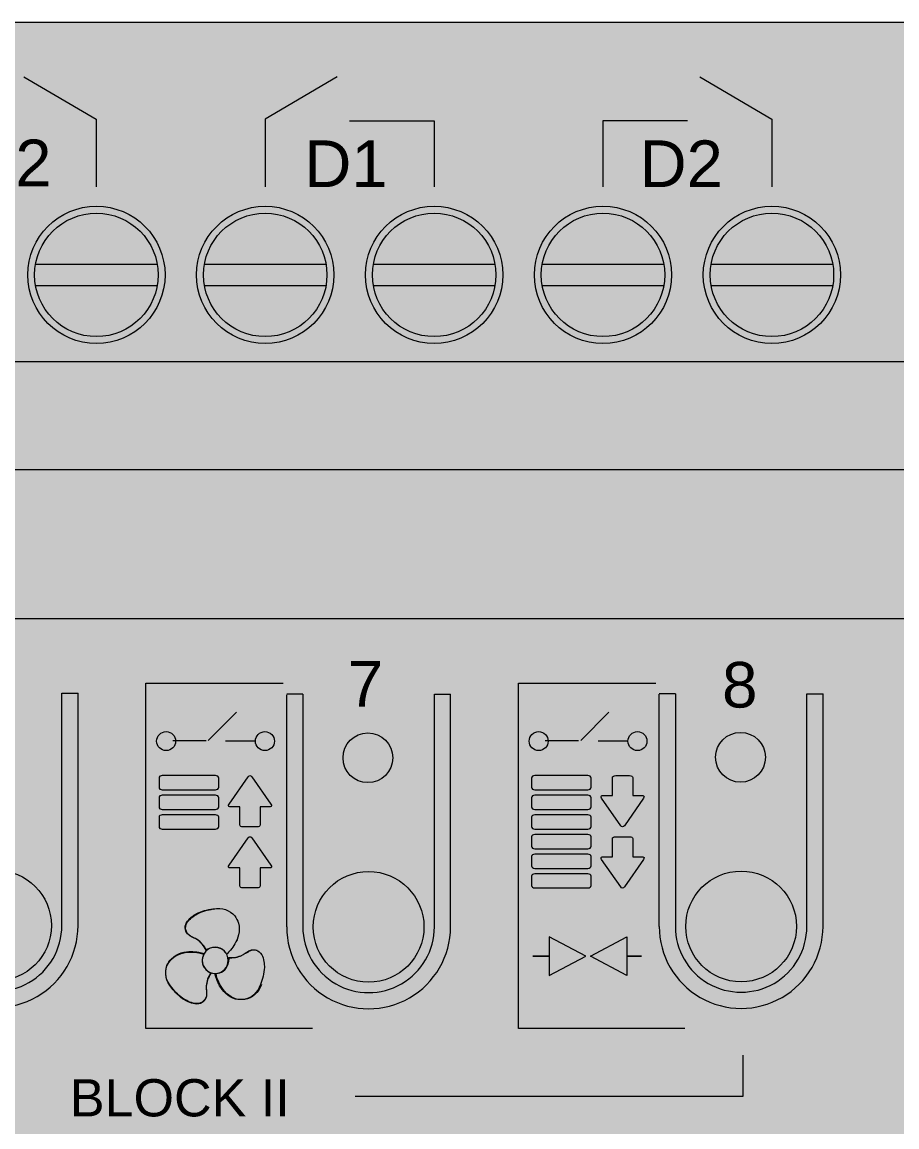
# Model space of a CAD drawing. Header units: millimetres. Extents: x 0 to 212, y 0 to 90.
# Drawn here: x 93.99 to 126.87, y 48.48 to 90 of the extents above; entities that cross this region are included whole.
import ezdxf

# ---------------------------------------------------------------- set-up
doc = ezdxf.new("R2010")
doc.units = ezdxf.units.MM
doc.styles.add('ZENNIO_PRINT', font='arial.ttf')

# ---------------------------------------------------------------- blocks, each defined once
blk = doc.blocks.new('ZENNIO_MAXINBOX_24_COLOURS')
at = {"true_color": 0xd7d9de}
blk.add_hatch(color=254, dxfattribs=at).paths.add_polyline_path([(0, -45), (211.6, -45), (211.6, 45), (0, 45)])
at = {"true_color": 0xcbcdd3}
blk.add_hatch(color=254, dxfattribs=at).paths.add_polyline_path([(9.504, 32.245), (202.283, 32.245), (202.283, 45), (9.504, 45)])
at = {"true_color": 0x5d6365}
h = blk.add_hatch(color=251, dxfattribs=at)
edge = h.paths.add_edge_path()
edge.add_arc((96.785, 35.498), 2.58, 0, 360)
at = {"true_color": 0xb1b8b9}
h = blk.add_hatch(color=253, dxfattribs=at)
edge = h.paths.add_edge_path()
edge.add_arc((96.785, 35.498), 2.32, 0, 360)
at = {"true_color": 0x5d6365}
h = blk.add_hatch(color=251, dxfattribs=at)
edge = h.paths.add_edge_path()
edge.add_arc((103.13, 35.498), 2.58, 0, 360)
at = {"true_color": 0xb1b8b9}
h = blk.add_hatch(color=253, dxfattribs=at)
edge = h.paths.add_edge_path()
edge.add_arc((103.13, 35.498), 2.32, 0, 360)
at = {"true_color": 0x5d6365}
h = blk.add_hatch(color=251, dxfattribs=at)
edge = h.paths.add_edge_path()
edge.add_arc((109.479, 35.498), 2.58, 0, 360)
at = {"true_color": 0xb1b8b9}
h = blk.add_hatch(color=253, dxfattribs=at)
edge = h.paths.add_edge_path()
edge.add_arc((109.479, 35.498), 2.32, 0, 360)
at = {"true_color": 0x5d6365}
h = blk.add_hatch(color=251, dxfattribs=at)
edge = h.paths.add_edge_path()
edge.add_arc((115.824, 35.498), 2.58, 0, 360)
at = {"true_color": 0xb1b8b9}
h = blk.add_hatch(color=253, dxfattribs=at)
edge = h.paths.add_edge_path()
edge.add_arc((115.824, 35.498), 2.32, 0, 360)
at = {"true_color": 0x5d6365}
h = blk.add_hatch(color=251, dxfattribs=at)
edge = h.paths.add_edge_path()
edge.add_arc((122.173, 35.498), 2.58, 0, 360)
at = {"true_color": 0xb1b8b9}
h = blk.add_hatch(color=253, dxfattribs=at)
edge = h.paths.add_edge_path()
edge.add_arc((122.173, 35.498), 2.32, 0, 360)
at = {"true_color": 0x494f50}
for points in [[(94.501, 35.095), (99.069, 35.095), (99.069, 35.901), (94.501, 35.901)], [(100.846, 35.095), (105.414, 35.095), (105.414, 35.901), (100.846, 35.901)], [(107.195, 35.095), (111.763, 35.095), (111.763, 35.901), (107.195, 35.901)], [(113.54, 35.095), (118.108, 35.095), (118.108, 35.901), (113.54, 35.901)], [(119.889, 35.095), (124.457, 35.095), (124.457, 35.901), (119.889, 35.901)]]:
    blk.add_hatch(color=251, dxfattribs=at).paths.add_polyline_path(points)
at = {"true_color": 0xb9bcc3}
blk.add_hatch(color=9, dxfattribs=at).paths.add_polyline_path([(9.504, 28.172), (202.283, 28.172), (202.283, 32.245), (9.504, 32.245)])
at = {"true_color": 0xdcdee2}
blk.add_hatch(color=254, dxfattribs=at).paths.add_polyline_path([(0, 22.571), (211.6, 22.571), (211.6, 28.172), (0, 28.172)])
at = {"true_color": 0xe7e8ec}
blk.add_hatch(color=254, dxfattribs=at).paths.add_polyline_path([(0, -22.429), (211.6, -22.429), (211.6, 22.571), (0, 22.571)])
at = {"true_color": 0x223422}
h = blk.add_hatch(color=250, dxfattribs=at)
edge = h.paths.add_edge_path()
edge.add_arc((106.99, 17.351), 0.936, 0, 360)
h = blk.add_hatch(color=250, dxfattribs=at)
edge = h.paths.add_edge_path()
edge.add_arc((120.991, 17.367), 0.936, 0, 360)
at = {"true_color": 0x326927}
h = blk.add_hatch(color=89, dxfattribs=at)
edge = h.paths.add_edge_path()
edge.add_arc((107.17, 17.351), 0.515, 0, 360)
h = blk.add_hatch(color=89, dxfattribs=at)
edge = h.paths.add_edge_path()
edge.add_arc((121.171, 17.367), 0.515, 0, 360)
at = {"true_color": 0xcccfd6}
h = blk.add_hatch(color=254, dxfattribs=at)
edge = h.paths.add_edge_path()
edge.add_arc((93.015, 11.042), 2.081, 0, 360)
at = {"true_color": 0xfafbfd}
h = blk.add_hatch(color=7, dxfattribs=at)
edge = h.paths.add_edge_path()
edge.add_arc((93.015, 11.042), 1.861, 0, 360)
at = {"true_color": 0xcccfd6}
h = blk.add_hatch(color=254, dxfattribs=at)
edge = h.paths.add_edge_path()
edge.add_arc((107.015, 10.993), 2.081, 0, 360)
h = blk.add_hatch(color=254, dxfattribs=at)
edge = h.paths.add_edge_path()
edge.add_arc((121.015, 11.01), 2.081, 0, 360)
at = {"true_color": 0xfafbfd}
h = blk.add_hatch(color=7, dxfattribs=at)
edge = h.paths.add_edge_path()
edge.add_arc((107.015, 10.993), 1.861, 0, 360)
at = {"true_color": 0xffffff}
h = blk.add_hatch(color=7, dxfattribs=at)
edge = h.paths.add_edge_path()
edge.add_arc((106.655, 11.343), 1.16, 0, 360)
at = {"true_color": 0xfafbfd}
h = blk.add_hatch(color=7, dxfattribs=at)
edge = h.paths.add_edge_path()
edge.add_arc((121.015, 11.01), 1.861, 0, 360)
at = {"true_color": 0xffffff}
h = blk.add_hatch(color=7, dxfattribs=at)
edge = h.paths.add_edge_path()
edge.add_arc((120.655, 11.36), 1.16, 0, 360)
blk = doc.blocks.new('ZIO-MB24_ENVOLVENTE')
at = {"color": 250, "lineweight": 18, "true_color": 0x3a3d42}
for p, q in [((0, 45), (211.6, 45)), ((9.504, 32.245), (202.283, 32.245)), ((202.283, 28.172), (9.504, 28.172)), ((211.6, 22.571), (0, 22.571)), ((95.487, 11.042), (95.487, 19.784)), ((95.487, 19.784), (96.094, 19.784)), ((96.094, 11.042), (96.094, 19.784)), ((104.543, 19.736), (103.936, 19.736)), ((103.936, 10.994), (103.936, 19.719)), ((104.543, 19.736), (104.543, 10.994)), ((109.487, 10.994), (109.487, 19.736)), ((109.487, 19.736), (110.094, 19.736)), ((110.094, 10.994), (110.094, 19.736)), ((118.543, 19.752), (117.936, 19.752)), ((117.936, 11.01), (117.936, 19.735)), ((118.543, 19.752), (118.543, 11.01)), ((123.487, 11.01), (123.487, 19.752)), ((123.487, 19.752), (124.094, 19.752)), ((124.094, 11.01), (124.094, 19.752))]:
    blk.add_line(p, q, dxfattribs=at)
for points in [[(94.5, 35.901), (99.07, 35.901)], [(100.845, 35.901), (105.415, 35.901)], [(107.194, 35.901), (111.764, 35.901)], [(113.539, 35.901), (118.108, 35.901)], [(119.888, 35.901), (124.457, 35.901)], [(94.5, 35.095), (99.07, 35.095)], [(100.845, 35.095), (105.415, 35.095)], [(107.194, 35.095), (111.764, 35.095)], [(113.539, 35.095), (118.108, 35.095)], [(119.888, 35.095), (124.457, 35.095)]]:
    blk.add_lwpolyline(points, dxfattribs=at)
for centre, radius in [((96.785, 35.498), 2.58), ((96.785, 35.498), 2.32), ((103.13, 35.498), 2.58), ((103.13, 35.498), 2.32), ((109.479, 35.498), 2.58), ((109.479, 35.498), 2.32), ((115.824, 35.498), 2.58), ((115.824, 35.498), 2.32), ((122.173, 35.498), 2.58), ((122.173, 35.498), 2.32), ((106.99, 17.351), 0.936), ((120.991, 17.367), 0.936), ((93.015, 11.042), 2.081), ((107.015, 10.993), 2.081), ((121.015, 11.01), 2.081)]:
    blk.add_circle(centre, radius, dxfattribs=at)
for centre, radius, start in [((93.015, 11.042), 3.079, 180.0011), ((93.015, 11.042), 2.472, 179.9966), ((107.015, 10.994), 3.079, 180.0011), ((107.015, 10.994), 2.472, 179.9966), ((121.015, 11.01), 3.079, 180.0011), ((121.015, 11.01), 2.472, 179.9966)]:
    blk.add_arc(centre, radius, start, 0.0011, dxfattribs=at)
blk = doc.blocks.new('ZIO-MB24_SERIGRAFIA')
at = {"lineweight": 15, "true_color": 0x161719}
h = blk.add_hatch(color=250, dxfattribs=at)
h.dxf.hatch_style = 2
h.paths.add_polyline_path([(109.474, 41.637), (108.562, 43.215), (107.65, 41.637)])
h = blk.add_hatch(color=250, dxfattribs=at)
h.dxf.hatch_style = 2
h.paths.add_polyline_path([(117.645, 43.215), (116.734, 41.637), (115.821, 43.215)])
h = blk.add_hatch(color=250, dxfattribs=at)
h.dxf.hatch_style = 1
h.paths.add_polyline_path([(99.762, 17.976, 1), (99.049, 17.976, 1)])
h = blk.add_hatch(color=250, dxfattribs=at)
h.dxf.hatch_style = 1
h.paths.add_polyline_path([(103.476, 17.976, 1), (102.763, 17.976, 1)])
h = blk.add_hatch(color=250, dxfattribs=at)
h.dxf.hatch_style = 1
h.paths.add_polyline_path([(113.762, 17.976, 1), (113.049, 17.976, 1)])
h = blk.add_hatch(color=250, dxfattribs=at)
h.dxf.hatch_style = 1
h.paths.add_polyline_path([(113.762, 17.976, 1), (113.049, 17.976, 1)])
h = blk.add_hatch(color=250, dxfattribs=at)
h.dxf.hatch_style = 1
h.paths.add_polyline_path([(117.476, 17.976, 1), (116.763, 17.976, 1)])
h = blk.add_hatch(color=250, dxfattribs=at)
h.dxf.hatch_style = 1
h.paths.add_polyline_path([(117.476, 17.976, 1), (116.763, 17.976, 1)])
h = blk.add_hatch(color=250, dxfattribs=at)
h.dxf.hatch_style = 2
edge = h.paths.add_edge_path()
edge.add_spline(control_points=[(99.262, 16.68), (99.194, 16.68), (99.138, 16.64), (99.138, 16.592), (99.138, 16.592), (99.138, 16.592), (99.138, 16.592), (99.138, 16.592), (99.138, 16.236), (99.138, 16.236), (99.138, 16.187), (99.194, 16.147), (99.262, 16.147), (99.262, 16.147), (99.262, 16.147), (99.262, 16.147), (99.262, 16.147), (101.256, 16.147), (101.256, 16.147), (101.325, 16.147), (101.381, 16.187), (101.381, 16.236), (101.381, 16.236), (101.381, 16.236), (101.381, 16.236), (101.381, 16.236), (101.381, 16.592), (101.381, 16.592), (101.381, 16.64), (101.325, 16.68), (101.256, 16.68), (101.256, 16.68), (101.256, 16.68), (101.256, 16.68), (101.256, 16.68), (99.262, 16.68), (99.262, 16.68)], knot_values=[0, 0, 0, 0, 1, 1, 1, 2, 2, 2, 3, 3, 3, 4, 4, 4, 5, 5, 5, 6, 6, 6, 7, 7, 7, 8, 8, 8, 9, 9, 9, 10, 10, 10, 11, 11, 11, 12, 12, 12, 12], degree=3, periodic=0)
h = blk.add_hatch(color=250, dxfattribs=at)
h.dxf.hatch_style = 2
edge = h.paths.add_edge_path()
edge.add_spline(control_points=[(103.345, 15.604), (103.345, 15.604), (102.628, 16.638), (102.628, 16.638), (102.589, 16.693), (102.526, 16.693), (102.488, 16.638), (102.488, 16.638), (101.771, 15.604), (101.771, 15.604), (101.735, 15.553), (101.747, 15.51), (101.796, 15.504), (101.796, 15.504), (102.175, 15.504), (102.175, 15.504), (102.175, 15.504), (102.175, 14.821), (102.175, 14.821), (102.175, 14.783), (102.232, 14.751), (102.302, 14.751), (102.302, 14.751), (102.813, 14.751), (102.813, 14.751), (102.883, 14.751), (102.941, 14.783), (102.941, 14.821), (102.941, 14.821), (102.941, 15.504), (102.941, 15.504), (102.941, 15.504), (103.32, 15.504), (103.32, 15.504), (103.368, 15.51), (103.381, 15.553), (103.345, 15.604)], knot_values=[0, 0, 0, 0, 1, 1, 1, 2, 2, 2, 3, 3, 3, 4, 4, 4, 5, 5, 5, 6, 6, 6, 7, 7, 7, 8, 8, 8, 9, 9, 9, 10, 10, 10, 11, 11, 11, 12, 12, 12, 12], degree=3, periodic=0)
h = blk.add_hatch(color=250, dxfattribs=at)
h.dxf.hatch_style = 2
edge = h.paths.add_edge_path()
edge.add_spline(control_points=[(113.262, 16.68), (113.194, 16.68), (113.138, 16.64), (113.138, 16.592), (113.138, 16.592), (113.138, 16.592), (113.138, 16.592), (113.138, 16.592), (113.138, 16.236), (113.138, 16.236), (113.138, 16.187), (113.194, 16.147), (113.262, 16.147), (113.262, 16.147), (113.262, 16.147), (113.262, 16.147), (113.262, 16.147), (115.256, 16.147), (115.256, 16.147), (115.325, 16.147), (115.381, 16.187), (115.381, 16.236), (115.381, 16.236), (115.381, 16.236), (115.381, 16.236), (115.381, 16.236), (115.381, 16.592), (115.381, 16.592), (115.381, 16.64), (115.325, 16.68), (115.256, 16.68), (115.256, 16.68), (115.256, 16.68), (115.256, 16.68), (115.256, 16.68), (113.262, 16.68), (113.262, 16.68)], knot_values=[0, 0, 0, 0, 1, 1, 1, 2, 2, 2, 3, 3, 3, 4, 4, 4, 5, 5, 5, 6, 6, 6, 7, 7, 7, 8, 8, 8, 9, 9, 9, 10, 10, 10, 11, 11, 11, 12, 12, 12, 12], degree=3, periodic=0)
h = blk.add_hatch(color=250, dxfattribs=at)
h.dxf.hatch_style = 2
edge = h.paths.add_edge_path()
edge.add_spline(control_points=[(115.773, 15.827), (115.773, 15.827), (116.49, 14.793), (116.49, 14.793), (116.528, 14.737), (116.591, 14.737), (116.63, 14.793), (116.63, 14.793), (117.347, 15.827), (117.347, 15.827), (117.382, 15.878), (117.37, 15.92), (117.322, 15.926), (117.322, 15.926), (116.943, 15.926), (116.943, 15.926), (116.943, 15.926), (116.943, 16.609), (116.943, 16.609), (116.943, 16.648), (116.885, 16.68), (116.815, 16.68), (116.815, 16.68), (116.304, 16.68), (116.304, 16.68), (116.234, 16.68), (116.177, 16.648), (116.177, 16.609), (116.177, 16.609), (116.177, 15.926), (116.177, 15.926), (116.177, 15.926), (115.797, 15.926), (115.797, 15.926), (115.749, 15.92), (115.737, 15.878), (115.773, 15.827)], knot_values=[0, 0, 0, 0, 1, 1, 1, 2, 2, 2, 3, 3, 3, 4, 4, 4, 5, 5, 5, 6, 6, 6, 7, 7, 7, 8, 8, 8, 9, 9, 9, 10, 10, 10, 11, 11, 11, 12, 12, 12, 12], degree=3, periodic=0)
h = blk.add_hatch(color=250, dxfattribs=at)
h.dxf.hatch_style = 2
edge = h.paths.add_edge_path()
edge.add_spline(control_points=[(99.262, 15.942), (99.194, 15.942), (99.138, 15.902), (99.138, 15.853), (99.138, 15.853), (99.138, 15.853), (99.138, 15.853), (99.138, 15.853), (99.138, 15.498), (99.138, 15.498), (99.138, 15.449), (99.194, 15.409), (99.262, 15.409), (99.262, 15.409), (99.262, 15.409), (99.262, 15.409), (99.262, 15.409), (101.256, 15.409), (101.256, 15.409), (101.325, 15.409), (101.381, 15.449), (101.381, 15.498), (101.381, 15.498), (101.381, 15.498), (101.381, 15.498), (101.381, 15.498), (101.381, 15.853), (101.381, 15.853), (101.381, 15.902), (101.325, 15.942), (101.256, 15.942), (101.256, 15.942), (101.256, 15.942), (101.256, 15.942), (101.256, 15.942), (99.262, 15.942), (99.262, 15.942)], knot_values=[0, 0, 0, 0, 1, 1, 1, 2, 2, 2, 3, 3, 3, 4, 4, 4, 5, 5, 5, 6, 6, 6, 7, 7, 7, 8, 8, 8, 9, 9, 9, 10, 10, 10, 11, 11, 11, 12, 12, 12, 12], degree=3, periodic=0)
h = blk.add_hatch(color=250, dxfattribs=at)
h.dxf.hatch_style = 2
edge = h.paths.add_edge_path()
edge.add_spline(control_points=[(113.262, 15.942), (113.194, 15.942), (113.138, 15.902), (113.138, 15.853), (113.138, 15.853), (113.138, 15.853), (113.138, 15.853), (113.138, 15.853), (113.138, 15.498), (113.138, 15.498), (113.138, 15.449), (113.194, 15.409), (113.262, 15.409), (113.262, 15.409), (113.262, 15.409), (113.262, 15.409), (113.262, 15.409), (115.256, 15.409), (115.256, 15.409), (115.325, 15.409), (115.381, 15.449), (115.381, 15.498), (115.381, 15.498), (115.381, 15.498), (115.381, 15.498), (115.381, 15.498), (115.381, 15.853), (115.381, 15.853), (115.381, 15.902), (115.325, 15.942), (115.256, 15.942), (115.256, 15.942), (115.256, 15.942), (115.256, 15.942), (115.256, 15.942), (113.262, 15.942), (113.262, 15.942)], knot_values=[0, 0, 0, 0, 1, 1, 1, 2, 2, 2, 3, 3, 3, 4, 4, 4, 5, 5, 5, 6, 6, 6, 7, 7, 7, 8, 8, 8, 9, 9, 9, 10, 10, 10, 11, 11, 11, 12, 12, 12, 12], degree=3, periodic=0)
h = blk.add_hatch(color=250, dxfattribs=at)
h.dxf.hatch_style = 2
edge = h.paths.add_edge_path()
edge.add_spline(control_points=[(99.262, 15.203), (99.194, 15.203), (99.138, 15.163), (99.138, 15.115), (99.138, 15.115), (99.138, 15.115), (99.138, 15.115), (99.138, 15.115), (99.138, 14.759), (99.138, 14.759), (99.138, 14.71), (99.194, 14.67), (99.262, 14.67), (99.262, 14.67), (99.262, 14.67), (99.262, 14.67), (99.262, 14.67), (101.256, 14.67), (101.256, 14.67), (101.325, 14.67), (101.381, 14.71), (101.381, 14.759), (101.381, 14.759), (101.381, 14.759), (101.381, 14.759), (101.381, 14.759), (101.381, 15.115), (101.381, 15.115), (101.381, 15.163), (101.325, 15.203), (101.256, 15.203), (101.256, 15.203), (101.256, 15.203), (101.256, 15.203), (101.256, 15.203), (99.262, 15.203), (99.262, 15.203)], knot_values=[0, 0, 0, 0, 1, 1, 1, 2, 2, 2, 3, 3, 3, 4, 4, 4, 5, 5, 5, 6, 6, 6, 7, 7, 7, 8, 8, 8, 9, 9, 9, 10, 10, 10, 11, 11, 11, 12, 12, 12, 12], degree=3, periodic=0)
h = blk.add_hatch(color=250, dxfattribs=at)
h.dxf.hatch_style = 2
edge = h.paths.add_edge_path()
edge.add_spline(control_points=[(113.262, 15.203), (113.194, 15.203), (113.138, 15.163), (113.138, 15.115), (113.138, 15.115), (113.138, 15.115), (113.138, 15.115), (113.138, 15.115), (113.138, 14.759), (113.138, 14.759), (113.138, 14.71), (113.194, 14.67), (113.262, 14.67), (113.262, 14.67), (113.262, 14.67), (113.262, 14.67), (113.262, 14.67), (115.256, 14.67), (115.256, 14.67), (115.325, 14.67), (115.381, 14.71), (115.381, 14.759), (115.381, 14.759), (115.381, 14.759), (115.381, 14.759), (115.381, 14.759), (115.381, 15.115), (115.381, 15.115), (115.381, 15.163), (115.325, 15.203), (115.256, 15.203), (115.256, 15.203), (115.256, 15.203), (115.256, 15.203), (115.256, 15.203), (113.262, 15.203), (113.262, 15.203)], knot_values=[0, 0, 0, 0, 1, 1, 1, 2, 2, 2, 3, 3, 3, 4, 4, 4, 5, 5, 5, 6, 6, 6, 7, 7, 7, 8, 8, 8, 9, 9, 9, 10, 10, 10, 11, 11, 11, 12, 12, 12, 12], degree=3, periodic=0)
h = blk.add_hatch(color=250, dxfattribs=at)
h.dxf.hatch_style = 2
edge = h.paths.add_edge_path()
edge.add_spline(control_points=[(103.345, 13.308), (103.345, 13.308), (102.628, 14.342), (102.628, 14.342), (102.589, 14.398), (102.526, 14.398), (102.488, 14.342), (102.488, 14.342), (101.771, 13.308), (101.771, 13.308), (101.735, 13.257), (101.747, 13.214), (101.796, 13.208), (101.796, 13.208), (102.175, 13.208), (102.175, 13.208), (102.175, 13.208), (102.175, 12.525), (102.175, 12.525), (102.175, 12.486), (102.232, 12.455), (102.302, 12.455), (102.302, 12.455), (102.813, 12.455), (102.813, 12.455), (102.883, 12.455), (102.941, 12.486), (102.941, 12.525), (102.941, 12.525), (102.941, 13.208), (102.941, 13.208), (102.941, 13.208), (103.32, 13.208), (103.32, 13.208), (103.368, 13.214), (103.381, 13.257), (103.345, 13.308)], knot_values=[0, 0, 0, 0, 1, 1, 1, 2, 2, 2, 3, 3, 3, 4, 4, 4, 5, 5, 5, 6, 6, 6, 7, 7, 7, 8, 8, 8, 9, 9, 9, 10, 10, 10, 11, 11, 11, 12, 12, 12, 12], degree=3, periodic=0)
h = blk.add_hatch(color=250, dxfattribs=at)
h.dxf.hatch_style = 2
edge = h.paths.add_edge_path()
edge.add_spline(control_points=[(113.262, 14.465), (113.194, 14.465), (113.138, 14.425), (113.138, 14.376), (113.138, 14.376), (113.138, 14.376), (113.138, 14.376), (113.138, 14.376), (113.138, 14.021), (113.138, 14.021), (113.138, 13.972), (113.194, 13.932), (113.262, 13.932), (113.262, 13.932), (113.262, 13.932), (113.262, 13.932), (113.262, 13.932), (115.256, 13.932), (115.256, 13.932), (115.325, 13.932), (115.381, 13.972), (115.381, 14.021), (115.381, 14.021), (115.381, 14.021), (115.381, 14.021), (115.381, 14.021), (115.381, 14.376), (115.381, 14.376), (115.381, 14.425), (115.325, 14.465), (115.256, 14.465), (115.256, 14.465), (115.256, 14.465), (115.256, 14.465), (115.256, 14.465), (113.262, 14.465), (113.262, 14.465)], knot_values=[0, 0, 0, 0, 1, 1, 1, 2, 2, 2, 3, 3, 3, 4, 4, 4, 5, 5, 5, 6, 6, 6, 7, 7, 7, 8, 8, 8, 9, 9, 9, 10, 10, 10, 11, 11, 11, 12, 12, 12, 12], degree=3, periodic=0)
h = blk.add_hatch(color=250, dxfattribs=at)
h.dxf.hatch_style = 2
edge = h.paths.add_edge_path()
edge.add_spline(control_points=[(115.773, 13.531), (115.773, 13.531), (116.49, 12.496), (116.49, 12.496), (116.528, 12.441), (116.591, 12.441), (116.63, 12.496), (116.63, 12.496), (117.347, 13.531), (117.347, 13.531), (117.382, 13.582), (117.37, 13.624), (117.322, 13.631), (117.322, 13.631), (116.943, 13.631), (116.943, 13.631), (116.943, 13.631), (116.943, 14.313), (116.943, 14.313), (116.943, 14.352), (116.885, 14.384), (116.815, 14.384), (116.815, 14.384), (116.304, 14.384), (116.304, 14.384), (116.234, 14.384), (116.177, 14.352), (116.177, 14.313), (116.177, 14.313), (116.177, 13.631), (116.177, 13.631), (116.177, 13.631), (115.797, 13.631), (115.797, 13.631), (115.749, 13.624), (115.737, 13.582), (115.773, 13.531)], knot_values=[0, 0, 0, 0, 1, 1, 1, 2, 2, 2, 3, 3, 3, 4, 4, 4, 5, 5, 5, 6, 6, 6, 7, 7, 7, 8, 8, 8, 9, 9, 9, 10, 10, 10, 11, 11, 11, 12, 12, 12, 12], degree=3, periodic=0)
h = blk.add_hatch(color=250, dxfattribs=at)
h.dxf.hatch_style = 2
edge = h.paths.add_edge_path()
edge.add_spline(control_points=[(113.262, 13.727), (113.194, 13.727), (113.138, 13.686), (113.138, 13.638), (113.138, 13.638), (113.138, 13.638), (113.138, 13.638), (113.138, 13.638), (113.138, 13.283), (113.138, 13.283), (113.138, 13.234), (113.194, 13.193), (113.262, 13.193), (113.262, 13.193), (113.262, 13.193), (113.262, 13.193), (113.262, 13.193), (115.256, 13.193), (115.256, 13.193), (115.325, 13.193), (115.381, 13.234), (115.381, 13.283), (115.381, 13.283), (115.381, 13.283), (115.381, 13.283), (115.381, 13.283), (115.381, 13.638), (115.381, 13.638), (115.381, 13.686), (115.325, 13.727), (115.256, 13.727), (115.256, 13.727), (115.256, 13.727), (115.256, 13.727), (115.256, 13.727), (113.262, 13.727), (113.262, 13.727)], knot_values=[0, 0, 0, 0, 1, 1, 1, 2, 2, 2, 3, 3, 3, 4, 4, 4, 5, 5, 5, 6, 6, 6, 7, 7, 7, 8, 8, 8, 9, 9, 9, 10, 10, 10, 11, 11, 11, 12, 12, 12, 12], degree=3, periodic=0)
h = blk.add_hatch(color=250, dxfattribs=at)
h.dxf.hatch_style = 2
edge = h.paths.add_edge_path()
edge.add_spline(control_points=[(113.262, 12.988), (113.194, 12.988), (113.138, 12.948), (113.138, 12.9), (113.138, 12.9), (113.138, 12.9), (113.138, 12.9), (113.138, 12.9), (113.138, 12.544), (113.138, 12.544), (113.138, 12.495), (113.194, 12.455), (113.262, 12.455), (113.262, 12.455), (113.262, 12.455), (113.262, 12.455), (113.262, 12.455), (115.256, 12.455), (115.256, 12.455), (115.325, 12.455), (115.381, 12.495), (115.381, 12.544), (115.381, 12.544), (115.381, 12.544), (115.381, 12.544), (115.381, 12.544), (115.381, 12.9), (115.381, 12.9), (115.381, 12.948), (115.325, 12.988), (115.256, 12.988), (115.256, 12.988), (115.256, 12.988), (115.256, 12.988), (115.256, 12.988), (113.262, 12.988), (113.262, 12.988)], knot_values=[0, 0, 0, 0, 1, 1, 1, 2, 2, 2, 3, 3, 3, 4, 4, 4, 5, 5, 5, 6, 6, 6, 7, 7, 7, 8, 8, 8, 9, 9, 9, 10, 10, 10, 11, 11, 11, 12, 12, 12, 12], degree=3, periodic=0)
h = blk.add_hatch(color=250, dxfattribs=at)
h.dxf.hatch_style = 2
edge = h.paths.add_edge_path()
edge.add_spline(control_points=[(100.904, 10.121), (100.824, 10.286), (100.705, 10.428), (100.572, 10.516), (100.533, 10.542), (100.488, 10.563), (100.44, 10.585), (100.315, 10.645), (100.174, 10.71), (100.128, 10.888), (100.107, 10.976), (100.121, 11.066), (100.173, 11.156), (100.262, 11.311), (100.441, 11.426), (100.539, 11.481), (100.734, 11.588), (100.962, 11.64), (101.161, 11.675), (101.493, 11.735), (101.788, 11.64), (101.967, 11.414), (102.027, 11.337), (102.078, 11.237), (102.106, 11.139), (102.192, 10.838), (102.081, 10.553), (101.973, 10.366), (101.926, 10.284), (101.869, 10.205), (101.805, 10.13), (101.758, 10.075), (101.712, 10.026), (101.667, 9.984), (101.667, 9.984), (101.523, 10.21), (101.298, 10.224), (101.095, 10.237), (100.904, 10.121), (100.904, 10.121)], knot_values=[0, 0, 0, 0, 1, 1, 1, 2, 2, 2, 3, 3, 3, 4, 4, 4, 5, 5, 5, 6, 6, 6, 7, 7, 7, 8, 8, 8, 9, 9, 9, 10, 10, 10, 11, 11, 11, 12, 12, 12, 13, 13, 13, 13], degree=3, periodic=0)
h = blk.add_hatch(color=250, dxfattribs=at)
h.dxf.hatch_style = 2
h.paths.add_polyline_path([(116.721, 10.618), (116.721, 9.169), (115.35, 9.893)])
h = blk.add_hatch(color=250, dxfattribs=at)
h.dxf.hatch_style = 2
edge = h.paths.add_edge_path()
edge.add_spline(control_points=[(101.089, 9.245), (100.987, 9.093), (100.922, 8.918), (100.913, 8.76), (100.91, 8.713), (100.914, 8.664), (100.919, 8.611), (100.93, 8.473), (100.944, 8.318), (100.813, 8.189), (100.747, 8.126), (100.662, 8.094), (100.558, 8.094), (100.379, 8.094), (100.19, 8.191), (100.094, 8.249), (99.903, 8.364), (99.744, 8.535), (99.615, 8.691), (99.397, 8.948), (99.332, 9.25), (99.438, 9.519), (99.474, 9.609), (99.535, 9.703), (99.606, 9.777), (99.825, 10.001), (100.127, 10.048), (100.342, 10.048), (100.437, 10.048), (100.534, 10.039), (100.63, 10.021), (100.702, 10.007), (100.767, 9.991), (100.827, 9.974), (100.827, 9.974), (100.702, 9.736), (100.803, 9.534), (100.893, 9.352), (101.089, 9.245), (101.089, 9.245)], knot_values=[0, 0, 0, 0, 1, 1, 1, 2, 2, 2, 3, 3, 3, 4, 4, 4, 5, 5, 5, 6, 6, 6, 7, 7, 7, 8, 8, 8, 9, 9, 9, 10, 10, 10, 11, 11, 11, 12, 12, 12, 13, 13, 13, 13], degree=3, periodic=0)
h = blk.add_hatch(color=250, dxfattribs=at)
h.dxf.hatch_style = 2
edge = h.paths.add_edge_path()
edge.add_spline(control_points=[(101.755, 9.843), (101.938, 9.83), (102.121, 9.862), (102.264, 9.933), (102.305, 9.954), (102.346, 9.982), (102.389, 10.013), (102.504, 10.091), (102.631, 10.18), (102.807, 10.131), (102.895, 10.106), (102.966, 10.048), (103.017, 9.959), (103.107, 9.804), (103.118, 9.591), (103.116, 9.479), (103.111, 9.256), (103.042, 9.033), (102.972, 8.843), (102.859, 8.526), (102.629, 8.318), (102.344, 8.277), (102.247, 8.262), (102.135, 8.268), (102.036, 8.293), (101.732, 8.37), (101.541, 8.608), (101.433, 8.795), (101.386, 8.877), (101.345, 8.965), (101.313, 9.058), (101.289, 9.127), (101.27, 9.191), (101.255, 9.251), (101.255, 9.251), (101.523, 9.263), (101.648, 9.45), (101.76, 9.62), (101.755, 9.843), (101.755, 9.843)], knot_values=[0, 0, 0, 0, 1, 1, 1, 2, 2, 2, 3, 3, 3, 4, 4, 4, 5, 5, 5, 6, 6, 6, 7, 7, 7, 8, 8, 8, 9, 9, 9, 10, 10, 10, 11, 11, 11, 12, 12, 12, 13, 13, 13, 13], degree=3, periodic=0)
at = {"color": 250, "lineweight": 15, "true_color": 0x161719}
for p, q in [((94.059, 42.944), (96.774, 41.346)), ((105.838, 42.944), (103.122, 41.346)), ((119.458, 42.944), (122.174, 41.346)), ((96.774, 41.346), (96.774, 38.808)), ((103.122, 41.346), (103.122, 38.808)), ((106.298, 41.283), (109.474, 41.283)), ((109.474, 41.283), (109.474, 38.808)), ((118.998, 41.283), (115.822, 41.283)), ((115.822, 41.283), (115.822, 38.808)), ((122.174, 41.346), (122.174, 38.808)), ((98.643, 7.172), (98.643, 20.149)), ((98.643, 20.149), (103.805, 20.149)), ((112.643, 7.172), (112.643, 20.149)), ((112.643, 20.149), (117.805, 20.149)), ((102.045, 19.059), (100.985, 17.998)), ((116.045, 19.059), (114.985, 17.998)), ((116.045, 19.059), (114.985, 17.998)), ((100.907, 17.985), (99.656, 17.985)), ((102.763, 17.976), (101.639, 17.976)), ((114.907, 17.985), (113.656, 17.985)), ((114.907, 17.985), (113.656, 17.985)), ((116.763, 17.976), (115.639, 17.976)), ((116.763, 17.976), (115.639, 17.976)), ((113.804, 10.618), (113.804, 9.169)), ((115.176, 9.893), (113.804, 10.618)), ((115.35, 9.893), (116.721, 10.618)), ((116.721, 10.618), (116.721, 9.169)), ((100.923, 10.11), (100.923, 10.11)), ((101.754, 9.823), (101.754, 9.823)), ((113.229, 9.894), (113.192, 9.894)), ((113.192, 9.894), (113.228, 9.894)), ((113.228, 9.894), (113.804, 9.894)), ((113.804, 9.894), (113.229, 9.894)), ((113.804, 9.169), (115.176, 9.893)), ((116.721, 9.169), (115.35, 9.893)), ((117.274, 9.894), (116.721, 9.893)), ((116.721, 9.893), (117.276, 9.894)), ((104.905, 7.172), (98.643, 7.172)), ((118.905, 7.172), (112.643, 7.172)), ((121.095, 4.635), (121.095, 6.177)), ((106.505, 4.635), (121.095, 4.635))]:
    blk.add_line(p, q, dxfattribs=at)
for centre in [(99.406, 17.976), (103.12, 17.976), (113.406, 17.976), (113.406, 17.976), (117.12, 17.976), (117.12, 17.976)]:
    blk.add_circle(centre, 0.357, dxfattribs=at)
for points in [[(99.262, 16.68), (99.194, 16.68), (99.138, 16.64), (99.138, 16.592)], [(101.256, 16.68), (101.256, 16.68), (99.262, 16.68), (99.262, 16.68)], [(101.381, 16.592), (101.381, 16.64), (101.325, 16.68), (101.256, 16.68)], [(113.262, 16.68), (113.194, 16.68), (113.138, 16.64), (113.138, 16.592)], [(115.256, 16.68), (115.256, 16.68), (113.262, 16.68), (113.262, 16.68)], [(115.381, 16.592), (115.381, 16.64), (115.325, 16.68), (115.256, 16.68)], [(99.138, 16.592), (99.138, 16.592), (99.138, 16.236), (99.138, 16.236)], [(99.138, 16.236), (99.138, 16.187), (99.194, 16.147), (99.262, 16.147)], [(101.256, 16.147), (101.325, 16.147), (101.381, 16.187), (101.381, 16.236)], [(101.381, 16.236), (101.381, 16.236), (101.381, 16.592), (101.381, 16.592)], [(113.138, 16.592), (113.138, 16.592), (113.138, 16.236), (113.138, 16.236)], [(113.138, 16.236), (113.138, 16.187), (113.194, 16.147), (113.262, 16.147)], [(115.256, 16.147), (115.325, 16.147), (115.381, 16.187), (115.381, 16.236)], [(115.381, 16.236), (115.381, 16.236), (115.381, 16.592), (115.381, 16.592)], [(99.262, 15.942), (99.194, 15.942), (99.138, 15.902), (99.138, 15.853)], [(99.138, 15.853), (99.138, 15.853), (99.138, 15.498), (99.138, 15.498)], [(99.262, 16.147), (99.262, 16.147), (101.256, 16.147), (101.256, 16.147)], [(101.256, 15.942), (101.256, 15.942), (99.262, 15.942), (99.262, 15.942)], [(101.381, 15.853), (101.381, 15.902), (101.325, 15.942), (101.256, 15.942)], [(101.381, 15.498), (101.381, 15.498), (101.381, 15.853), (101.381, 15.853)], [(113.262, 15.942), (113.194, 15.942), (113.138, 15.902), (113.138, 15.853)], [(113.138, 15.853), (113.138, 15.853), (113.138, 15.498), (113.138, 15.498)], [(113.262, 16.147), (113.262, 16.147), (115.256, 16.147), (115.256, 16.147)], [(115.256, 15.942), (115.256, 15.942), (113.262, 15.942), (113.262, 15.942)], [(115.381, 15.853), (115.381, 15.902), (115.325, 15.942), (115.256, 15.942)], [(115.381, 15.498), (115.381, 15.498), (115.381, 15.853), (115.381, 15.853)], [(99.138, 15.498), (99.138, 15.449), (99.194, 15.409), (99.262, 15.409)], [(99.262, 15.409), (99.262, 15.409), (101.256, 15.409), (101.256, 15.409)], [(101.256, 15.409), (101.325, 15.409), (101.381, 15.449), (101.381, 15.498)], [(113.138, 15.498), (113.138, 15.449), (113.194, 15.409), (113.262, 15.409)], [(113.262, 15.409), (113.262, 15.409), (115.256, 15.409), (115.256, 15.409)], [(115.256, 15.409), (115.325, 15.409), (115.381, 15.449), (115.381, 15.498)], [(99.262, 15.203), (99.194, 15.203), (99.138, 15.163), (99.138, 15.115)], [(99.138, 15.115), (99.138, 15.115), (99.138, 14.759), (99.138, 14.759)], [(101.256, 15.203), (101.256, 15.203), (99.262, 15.203), (99.262, 15.203)], [(101.381, 15.115), (101.381, 15.163), (101.325, 15.203), (101.256, 15.203)], [(101.381, 14.759), (101.381, 14.759), (101.381, 15.115), (101.381, 15.115)], [(113.262, 15.203), (113.194, 15.203), (113.138, 15.163), (113.138, 15.115)], [(113.138, 15.115), (113.138, 15.115), (113.138, 14.759), (113.138, 14.759)], [(115.256, 15.203), (115.256, 15.203), (113.262, 15.203), (113.262, 15.203)], [(115.381, 15.115), (115.381, 15.163), (115.325, 15.203), (115.256, 15.203)], [(115.381, 14.759), (115.381, 14.759), (115.381, 15.115), (115.381, 15.115)], [(99.138, 14.759), (99.138, 14.71), (99.194, 14.67), (99.262, 14.67)], [(99.262, 14.67), (99.262, 14.67), (101.256, 14.67), (101.256, 14.67)], [(101.256, 14.67), (101.325, 14.67), (101.381, 14.71), (101.381, 14.759)], [(113.138, 14.759), (113.138, 14.71), (113.194, 14.67), (113.262, 14.67)], [(113.262, 14.67), (113.262, 14.67), (115.256, 14.67), (115.256, 14.67)], [(115.256, 14.67), (115.325, 14.67), (115.381, 14.71), (115.381, 14.759)], [(113.262, 14.465), (113.194, 14.465), (113.138, 14.425), (113.138, 14.376)], [(113.138, 14.376), (113.138, 14.376), (113.138, 14.021), (113.138, 14.021)], [(115.256, 14.465), (115.256, 14.465), (113.262, 14.465), (113.262, 14.465)], [(115.381, 14.376), (115.381, 14.425), (115.325, 14.465), (115.256, 14.465)], [(115.381, 14.021), (115.381, 14.021), (115.381, 14.376), (115.381, 14.376)], [(113.138, 14.021), (113.138, 13.972), (113.194, 13.932), (113.262, 13.932)], [(113.262, 13.727), (113.194, 13.727), (113.138, 13.686), (113.138, 13.638)], [(113.262, 13.932), (113.262, 13.932), (115.256, 13.932), (115.256, 13.932)], [(115.256, 13.727), (115.256, 13.727), (113.262, 13.727), (113.262, 13.727)], [(115.256, 13.932), (115.325, 13.932), (115.381, 13.972), (115.381, 14.021)], [(115.381, 13.638), (115.381, 13.686), (115.325, 13.727), (115.256, 13.727)], [(113.138, 13.638), (113.138, 13.638), (113.138, 13.283), (113.138, 13.283)], [(115.381, 13.283), (115.381, 13.283), (115.381, 13.638), (115.381, 13.638)], [(113.138, 13.283), (113.138, 13.234), (113.194, 13.193), (113.262, 13.193)], [(113.262, 12.988), (113.194, 12.988), (113.138, 12.948), (113.138, 12.9)], [(113.138, 12.9), (113.138, 12.9), (113.138, 12.544), (113.138, 12.544)], [(113.262, 13.193), (113.262, 13.193), (115.256, 13.193), (115.256, 13.193)], [(115.256, 12.988), (115.256, 12.988), (113.262, 12.988), (113.262, 12.988)], [(115.256, 13.193), (115.325, 13.193), (115.381, 13.234), (115.381, 13.283)], [(115.381, 12.9), (115.381, 12.948), (115.325, 12.988), (115.256, 12.988)], [(115.381, 12.544), (115.381, 12.544), (115.381, 12.9), (115.381, 12.9)], [(113.138, 12.544), (113.138, 12.495), (113.194, 12.455), (113.262, 12.455)], [(115.256, 12.455), (115.325, 12.455), (115.381, 12.495), (115.381, 12.544)], [(113.262, 12.455), (113.262, 12.455), (115.256, 12.455), (115.256, 12.455)], [(100.539, 11.481), (100.734, 11.588), (100.962, 11.64), (101.161, 11.675)], [(101.179, 11.665), (101.511, 11.725), (101.806, 11.63), (101.984, 11.404)], [(100.173, 11.156), (100.262, 11.311), (100.441, 11.426), (100.539, 11.481)], [(101.984, 11.404), (102.045, 11.327), (102.096, 11.227), (102.124, 11.129)], [(100.128, 10.888), (100.107, 10.976), (100.121, 11.066), (100.173, 11.156)], [(100.44, 10.585), (100.315, 10.645), (100.174, 10.71), (100.128, 10.888)], [(102.124, 11.129), (102.209, 10.828), (102.099, 10.543), (101.991, 10.356)], [(100.572, 10.516), (100.533, 10.542), (100.488, 10.563), (100.44, 10.585)], [(100.904, 10.121), (100.824, 10.286), (100.705, 10.428), (100.572, 10.516)], [(100.63, 10.021), (100.702, 10.007), (100.767, 9.991), (100.827, 9.974)], [(100.827, 9.974), (100.827, 9.974), (100.702, 9.736), (100.803, 9.534)], [(101.298, 10.224), (101.095, 10.237), (100.904, 10.121), (100.904, 10.121)], [(101.685, 9.974), (101.685, 9.974), (101.541, 10.2), (101.316, 10.214)], [(101.823, 10.12), (101.776, 10.065), (101.73, 10.016), (101.685, 9.974)], [(101.991, 10.356), (101.943, 10.274), (101.887, 10.195), (101.823, 10.12)], [(102.407, 10.003), (102.521, 10.081), (102.649, 10.17), (102.825, 10.121)], [(99.438, 9.519), (99.474, 9.609), (99.535, 9.703), (99.606, 9.777)], [(101.666, 9.44), (101.778, 9.61), (101.772, 9.833), (101.772, 9.833)], [(101.755, 9.843), (101.938, 9.83), (102.121, 9.862), (102.264, 9.933)], [(99.615, 8.691), (99.397, 8.948), (99.332, 9.25), (99.438, 9.519)], [(100.803, 9.534), (100.893, 9.352), (101.089, 9.245), (101.089, 9.245)], [(101.089, 9.245), (100.987, 9.093), (100.922, 8.918), (100.913, 8.76)], [(101.273, 9.241), (101.273, 9.241), (101.541, 9.253), (101.666, 9.44)], [(101.33, 9.048), (101.307, 9.117), (101.287, 9.181), (101.273, 9.241)], [(100.913, 8.76), (100.91, 8.713), (100.914, 8.664), (100.919, 8.611)], [(101.451, 8.785), (101.403, 8.867), (101.363, 8.955), (101.33, 9.048)], [(102.054, 8.283), (101.75, 8.36), (101.559, 8.598), (101.451, 8.785)], [(102.99, 8.833), (102.876, 8.516), (102.647, 8.308), (102.362, 8.267)], [(100.094, 8.249), (99.903, 8.364), (99.744, 8.535), (99.615, 8.691)], [(100.919, 8.611), (100.93, 8.473), (100.944, 8.318), (100.813, 8.189)], [(102.362, 8.267), (102.265, 8.252), (102.153, 8.258), (102.054, 8.283)]]:
    blk.add_open_spline(points, degree=3, dxfattribs=at)
for points, knots in [([(103.345, 15.604), (103.345, 15.604), (102.628, 16.638), (102.628, 16.638), (102.589, 16.693), (102.526, 16.693), (102.488, 16.638), (102.488, 16.638), (101.771, 15.604), (101.771, 15.604), (101.735, 15.553), (101.747, 15.51), (101.796, 15.504), (101.796, 15.504), (102.175, 15.504), (102.175, 15.504), (102.175, 15.504), (102.175, 14.821), (102.175, 14.821), (102.175, 14.783), (102.232, 14.751), (102.302, 14.751), (102.302, 14.751), (102.813, 14.751), (102.813, 14.751), (102.883, 14.751), (102.941, 14.783), (102.941, 14.821), (102.941, 14.821), (102.941, 15.504), (102.941, 15.504), (102.941, 15.504), (103.32, 15.504), (103.32, 15.504), (103.368, 15.51), (103.381, 15.553), (103.345, 15.604)], [0, 0, 0, 0, 1, 1, 1, 2, 2, 2, 3, 3, 3, 4, 4, 4, 5, 5, 5, 6, 6, 6, 7, 7, 7, 8, 8, 8, 9, 9, 9, 10, 10, 10, 11, 11, 11, 12, 12, 12, 12]), ([(115.773, 15.827), (115.773, 15.827), (116.49, 14.793), (116.49, 14.793), (116.528, 14.737), (116.591, 14.737), (116.63, 14.793), (116.63, 14.793), (117.347, 15.827), (117.347, 15.827), (117.382, 15.878), (117.37, 15.92), (117.322, 15.926), (117.322, 15.926), (116.943, 15.926), (116.943, 15.926), (116.943, 15.926), (116.943, 16.609), (116.943, 16.609), (116.943, 16.648), (116.885, 16.68), (116.815, 16.68), (116.815, 16.68), (116.304, 16.68), (116.304, 16.68), (116.234, 16.68), (116.177, 16.648), (116.177, 16.609), (116.177, 16.609), (116.177, 15.926), (116.177, 15.926), (116.177, 15.926), (115.797, 15.926), (115.797, 15.926), (115.749, 15.92), (115.737, 15.878), (115.773, 15.827)], [0, 0, 0, 0, 1, 1, 1, 2, 2, 2, 3, 3, 3, 4, 4, 4, 5, 5, 5, 6, 6, 6, 7, 7, 7, 8, 8, 8, 9, 9, 9, 10, 10, 10, 11, 11, 11, 12, 12, 12, 12]), ([(103.345, 13.308), (103.345, 13.308), (102.628, 14.342), (102.628, 14.342), (102.589, 14.398), (102.526, 14.398), (102.488, 14.342), (102.488, 14.342), (101.771, 13.308), (101.771, 13.308), (101.735, 13.257), (101.747, 13.214), (101.796, 13.208), (101.796, 13.208), (102.175, 13.208), (102.175, 13.208), (102.175, 13.208), (102.175, 12.525), (102.175, 12.525), (102.175, 12.486), (102.232, 12.455), (102.302, 12.455), (102.302, 12.455), (102.813, 12.455), (102.813, 12.455), (102.883, 12.455), (102.941, 12.486), (102.941, 12.525), (102.941, 12.525), (102.941, 13.208), (102.941, 13.208), (102.941, 13.208), (103.32, 13.208), (103.32, 13.208), (103.368, 13.214), (103.381, 13.257), (103.345, 13.308)], [0, 0, 0, 0, 1, 1, 1, 2, 2, 2, 3, 3, 3, 4, 4, 4, 5, 5, 5, 6, 6, 6, 7, 7, 7, 8, 8, 8, 9, 9, 9, 10, 10, 10, 11, 11, 11, 12, 12, 12, 12]), ([(115.773, 13.531), (115.773, 13.531), (116.49, 12.496), (116.49, 12.496), (116.528, 12.441), (116.591, 12.441), (116.63, 12.496), (116.63, 12.496), (117.347, 13.531), (117.347, 13.531), (117.382, 13.582), (117.37, 13.624), (117.322, 13.631), (117.322, 13.631), (116.943, 13.631), (116.943, 13.631), (116.943, 13.631), (116.943, 14.313), (116.943, 14.313), (116.943, 14.352), (116.885, 14.384), (116.815, 14.384), (116.815, 14.384), (116.304, 14.384), (116.304, 14.384), (116.234, 14.384), (116.177, 14.352), (116.177, 14.313), (116.177, 14.313), (116.177, 13.631), (116.177, 13.631), (116.177, 13.631), (115.797, 13.631), (115.797, 13.631), (115.749, 13.624), (115.737, 13.582), (115.773, 13.531)], [0, 0, 0, 0, 1, 1, 1, 2, 2, 2, 3, 3, 3, 4, 4, 4, 5, 5, 5, 6, 6, 6, 7, 7, 7, 8, 8, 8, 9, 9, 9, 10, 10, 10, 11, 11, 11, 12, 12, 12, 12]), ([(100.923, 10.11), (100.842, 10.276), (100.722, 10.419), (100.59, 10.506), (100.55, 10.532), (100.504, 10.553), (100.458, 10.575), (100.333, 10.634), (100.19, 10.7), (100.147, 10.877), (100.124, 10.966), (100.139, 11.056), (100.19, 11.145), (100.28, 11.301), (100.459, 11.416), (100.557, 11.471), (100.751, 11.578), (100.981, 11.63), (101.178, 11.666), (101.511, 11.726), (101.805, 11.63), (101.985, 11.404), (102.045, 11.327), (102.095, 11.228), (102.123, 11.129), (102.209, 10.827), (102.099, 10.542), (101.991, 10.356), (101.943, 10.273), (101.887, 10.194), (101.823, 10.12), (101.774, 10.065), (101.73, 10.017), (101.685, 9.974)], [0, 0, 0, 0, 1, 1, 1, 2, 2, 2, 3, 3, 3, 4, 4, 4, 5, 5, 5, 6, 6, 6, 7, 7, 7, 8, 8, 8, 9, 9, 9, 10, 10, 10, 11, 11, 11, 11]), ([(101.089, 9.266), (100.987, 9.113), (100.922, 8.938), (100.913, 8.78), (100.91, 8.734), (100.914, 8.683), (100.919, 8.631), (100.93, 8.493), (100.944, 8.337), (100.813, 8.21), (100.747, 8.145), (100.662, 8.114), (100.558, 8.114), (100.379, 8.114), (100.19, 8.212), (100.094, 8.269), (99.903, 8.384), (99.744, 8.556), (99.615, 8.711), (99.397, 8.968), (99.332, 9.271), (99.438, 9.539), (99.474, 9.63), (99.535, 9.723), (99.606, 9.797), (99.825, 10.022), (100.127, 10.068), (100.342, 10.068), (100.437, 10.068), (100.534, 10.059), (100.63, 10.041), (100.702, 10.027), (100.767, 10.011), (100.827, 9.995)], [0, 0, 0, 0, 1, 1, 1, 2, 2, 2, 3, 3, 3, 4, 4, 4, 5, 5, 5, 6, 6, 6, 7, 7, 7, 8, 8, 8, 9, 9, 9, 10, 10, 10, 11, 11, 11, 11]), ([(99.606, 9.777), (99.825, 10.001), (100.127, 10.048), (100.342, 10.048), (100.437, 10.048), (100.534, 10.039), (100.63, 10.021)], [8, 8, 8, 8, 9, 9, 9, 10, 10, 10, 10]), ([(101.74, 9.735), (101.74, 9.465), (101.521, 9.246), (101.249, 9.246), (100.979, 9.246), (100.759, 9.465), (100.759, 9.735), (100.759, 10.008), (100.979, 10.226), (101.249, 10.226), (101.521, 10.226), (101.74, 10.008), (101.74, 9.735)], [0, 0, 0, 0, 1, 1, 1, 2, 2, 2, 3, 3, 3, 4, 4, 4, 4]), ([(101.737, 9.833), (101.921, 9.819), (102.105, 9.852), (102.246, 9.923), (102.288, 9.944), (102.329, 9.973), (102.372, 10.003), (102.486, 10.081), (102.614, 10.171), (102.79, 10.12), (102.878, 10.097), (102.948, 10.038), (103, 9.949), (103.089, 9.794), (103.099, 9.582), (103.098, 9.469), (103.094, 9.247), (103.024, 9.022), (102.956, 8.833), (102.841, 8.515), (102.612, 8.307), (102.326, 8.266), (102.229, 8.251), (102.117, 8.258), (102.019, 8.283), (101.716, 8.36), (101.524, 8.598), (101.416, 8.784), (101.369, 8.867), (101.329, 8.955), (101.296, 9.049), (101.271, 9.117), (101.253, 9.18), (101.238, 9.241)], [0, 0, 0, 0, 1, 1, 1, 2, 2, 2, 3, 3, 3, 4, 4, 4, 5, 5, 5, 6, 6, 6, 7, 7, 7, 8, 8, 8, 9, 9, 9, 10, 10, 10, 11, 11, 11, 11]), ([(100.813, 8.189), (100.747, 8.126), (100.662, 8.094), (100.558, 8.094), (100.379, 8.094), (100.19, 8.191), (100.094, 8.249)], [3, 3, 3, 3, 4, 4, 4, 5, 5, 5, 5])]:
    blk.add_open_spline(points, degree=3, knots=knots, dxfattribs=at)
at = {"color": 250, "lineweight": 15, "true_color": 0x161719, "style": 'ZENNIO_PRINT'}
for s, height, p in [('C2', 1.7525, (91.969, 38.831)), ('D1', 1.7525, (104.6, 38.801)), ('D2', 1.7525, (117.199, 38.801)), ('7', 1.714, (106.228, 19.268)), ('8', 1.714, (120.298, 19.237))]:
    blk.add_text(s, height=height, dxfattribs=at).set_placement(p)
at = {"color": 250, "lineweight": 15, "true_color": 0x161719, "insert": (99.919, 4.56), "char_height": 1.4, "attachment_point": 5, "style": 'ZENNIO_PRINT'}
blk.add_mtext_dynamic_manual_height_columns('BLOCK II', width=10.43756, gutter_width=12.5, heights=[0], dxfattribs=at)
blk = doc.blocks.new('ZENNIO_MAXINBOX_24_FRONT')
blk.add_blockref('ZENNIO_MAXINBOX_24_COLOURS', (0, 45))
at = {"color": 0}
for name in ['ZIO-MB24_ENVOLVENTE', 'ZIO-MB24_SERIGRAFIA']:
    blk.add_blockref(name, (0, 45), dxfattribs=at)

msp = doc.modelspace()

# ---------------------------------------------------------------- block references
msp.add_blockref('ZENNIO_MAXINBOX_24_FRONT', (0, 0))

doc.saveas('drawing.dxf')
